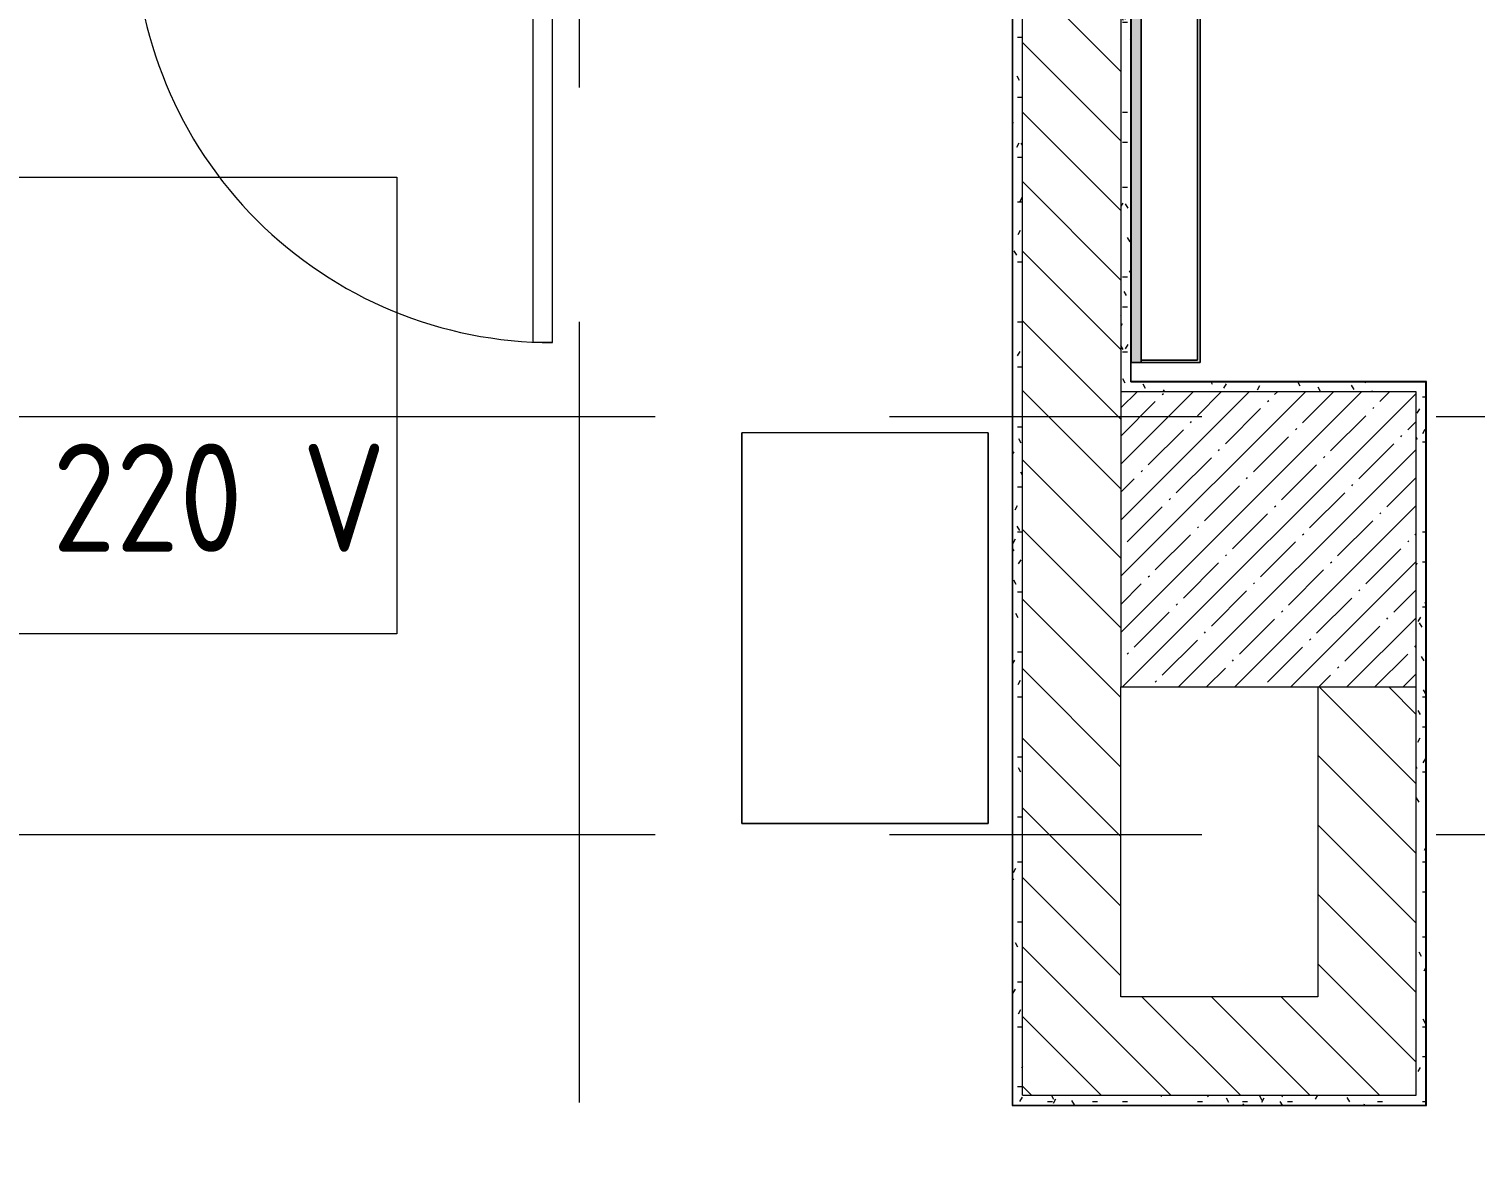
# Model space of a CAD drawing. Header units: millimetres. Extents: x -4185 to 186529, y -8553 to 29097.
# Drawn here: x 6891 to 9830, y 20652 to 22938 of the extents above; entities that cross this region are included whole.
import ezdxf

# ---------------------------------------------------------------- set-up
doc = ezdxf.new("R2010")
doc.units = ezdxf.units.MM
doc.linetypes.add('Осевая', pattern=[3175, 635, -476.25, 1587.5, -476.25])
for name, color, linetype, lineweight in [('A-DOOR', 7, 'Continuous', 9), ('A-DOOR-1', 7, 'Continuous', 13), ('A-DOOR-FRAM', 7, 'Continuous', 13), ('A-WALL', 7, 'Continuous', 9), ('E-ELEC-FIXT-IDEN', 7, 'Continuous', 9), ('I-WALL', 7, 'Continuous', 9), ('S-COLS', 7, 'Continuous', 9), ('Оси-2', 7, 'Осевая', 9)]:
    doc.layers.add(name, color=color, linetype=linetype, lineweight=lineweight)
for name, color, linetype, lineweight, true_color in [('A-WALL-1', 7, 'Continuous', 9, 0x3c3c3c), ('A-WALL-FNSH-1', 7, 'Continuous', 9, 0x3c3c3c), ('I-FURN-1', 7, 'Continuous', 9, 0xf0f0f0)]:
    doc.layers.add(name, color=color, linetype=linetype, lineweight=lineweight, true_color=true_color)
doc.layers.add('I-FURN-3', color=7, linetype='Continuous', lineweight=9, transparency=1)
doc.styles.add('GOST Common', font='GOST_Common.ttf', dxfattribs={"width": 0.9, "height": 220})
pattern_1 = [(135, (0, 0), (-70.71068, -70.71068), [])]
pattern_2 = [(0, (0, 0), (121.92, 30.48), [10.058, -81.382, 10.058, -81.382, -487.68]), (0, (0, 0), (121.92, 30.48), [-182.88, 10.058, -172.822, 10.058, -81.382, -213.36]), (0, (0, 0), (121.92, 30.48), [-457.2, 10.058, -50.902, 10.058, -142.342]), (120, (45.72, 15.24), (-87.356454, 90.345817), [10.058, -81.382, 10.058, -81.382, -487.68]), (120, (45.72, 15.24), (-87.356454, 90.345817), [-182.88, 10.058, -172.822, 10.058, -81.382, -213.36]), (120, (45.72, 15.24), (-87.356454, 90.345817), [-457.2, 10.058, -50.902, 10.058, -142.342]), (240, (60.96, 76.2), (-34.563546, -120.825817), [10.058, -81.382, 10.058, -81.382, -487.68]), (240, (60.96, 76.2), (-34.563546, -120.825817), [-182.88, 10.058, -172.822, 10.058, -81.382, -213.36]), (240, (60.96, 76.2), (-34.563546, -120.825817), [-457.2, 10.058, -50.902, 10.058, -142.342])]

# ---------------------------------------------------------------- blocks, each defined once
blk = doc.blocks.new('110_Дверь_СКБ_1Ст_Внутренняя1 - Д-8т 950x2100h_СУ-31746493-План размещения напольных электротехнических лючков и розеток 1 этажа в осях 1-12')
at = {"layer": 'A-DOOR'}
blk.add_arc((-412.5, 40), 850, 360, 90, dxfattribs=at)
at = {"layer": 'A-DOOR-1'}
for p, q in [((-412.5, 890), (-372.5, 890)), ((-412.5, 890), (-412.5, 40)), ((-372.5, 40), (-372.5, 890)), ((-412.5, 40), (-372.5, 40))]:
    blk.add_line(p, q, dxfattribs=at)
at = {"layer": 'A-DOOR-FRAM'}
for p, q in [((-412.5, 40), (-462.5, 40)), ((-462.5, 40), (-462.5, -40)), ((-412.5, 40), (-412.5, 0)), ((487.5, 40), (437.5, 40)), ((437.5, 40), (437.5, 0)), ((487.5, 40), (487.5, -40)), ((-412.5, 0), (-402.5, 0)), ((-402.5, 0), (-402.5, -40)), ((427.5, 0), (437.5, 0)), ((427.5, 0), (427.5, -40)), ((-402.5, -40), (-462.5, -40)), ((487.5, -40), (427.5, -40))]:
    blk.add_line(p, q, dxfattribs=at)
blk = doc.blocks.new('BSC_Колонна _Прямоугольная - 600х600-23998051-План размещения напольных электротехнических лючков и розеток 1 этажа в осях 1-12')
at = {"layer": 'S-COLS'}
h = blk.add_hatch(dxfattribs=at)
h.set_pattern_fill('FP_74', color=256, style=0, pattern_type=2)
h.set_pattern_definition([(45, (-9410, -21900), (-57.02463, 57.02463), []), (45, (-9352.975, -21900), (-57.02463, 57.02463), [100.806, -20.161, 3.353, -16.808])])
h.paths.add_polyline_path([(300, -300), (300, 300), (-300, 300), (-300, -300)])
for p, q in [((300, 300), (-300, 300)), ((-300, 300), (-300, -300)), ((300, -300), (300, 300)), ((-300, -300), (300, -300))]:
    blk.add_line(p, q, dxfattribs=at)
blk = doc.blocks.new('Мебель_универсальная_привязка_от_угла - Куб_001-25582225-План размещения напольных электротехнических лючков и розеток 1 этажа в осях 1-12')
at = {"layer": 'I-FURN-1'}
for p, q in [((8340, 21322.5), (8340, 22116.5)), ((8340, 22116.5), (8340, 21322.5)), ((8840, 22116.5), (8340, 22116.5)), ((8840, 22116.5), (8340, 22116.5)), ((8840, 21322.5), (8840, 22116.5)), ((8840, 22116.5), (8840, 21322.5)), ((8340, 21322.5), (8840, 21322.5)), ((8840, 21322.5), (8340, 21322.5))]:
    blk.add_line(p, q, dxfattribs=at)
blk = doc.blocks.new('Бизиборд лего 2 - бизиборд 1_21б-32005728-План размещения напольных электротехнических лючков и розеток 1 этажа в осях 1-12')
at = {"layer": 'I-FURN-3'}
blk.add_hatch(color=256, dxfattribs=at).paths.add_polyline_path([(1000, 20), (-1000, 20), (-1000, 0), (1000, 0)])
at = {"layer": 'I-FURN-1'}
for p, q in [((1000, 140), (-1000, 140)), ((-1000, 140), (-1000, 20)), ((-1000, 20), (-1000, 140)), ((-1000, 140), (1000, 140)), ((1000, 140), (-1000, 140)), ((-1000, 140), (-1000, 20)), ((-1000, 20), (-1000, 140)), ((-1000, 140), (1000, 140)), ((-995, 20), (-995, 135)), ((-995, 135), (995, 135)), ((995, 135), (-995, 135)), ((-995, 135), (-995, 20)), ((995, 135), (995, 20)), ((995, 20), (995, 135)), ((1000, 20), (1000, 140)), ((1000, 140), (1000, 20)), ((1000, 20), (1000, 140)), ((1000, 140), (1000, 20)), ((-1000, 20), (-995, 20)), ((-995, 20), (-1000, 20)), ((-1000, 20), (-995, 20)), ((-995, 20), (-1000, 20)), ((1000, 20), (-1000, 20)), ((-1000, 20), (-1000, 0)), ((-1000, 0), (-1000, 20)), ((-1000, 20), (-995, 20)), ((-1000, 0), (1000, 0)), ((1000, 0), (-1000, 0)), ((-995, 20), (995, 20)), ((995, 20), (-995, 20)), ((-995, 20), (995, 20)), ((995, 20), (1000, 20)), ((1000, 20), (995, 20)), ((995, 20), (1000, 20)), ((1000, 20), (995, 20)), ((995, 20), (1000, 20)), ((1000, 0), (1000, 20)), ((1000, 20), (1000, 0))]:
    blk.add_line(p, q, dxfattribs=at)

msp = doc.modelspace()

# ---------------------------------------------------------------- hatches: boundary and pattern name
at = {"layer": 'I-WALL'}
h = msp.add_hatch(dxfattribs=at)
h.set_pattern_fill('FP_84', color=256, style=0, pattern_type=2)
h.set_pattern_definition(pattern_2)
h.paths.add_polyline_path([(9110, 22200), (9130, 22200), (9130, 24300), (9110, 24299), (9110, 22221)])
h = msp.add_hatch(dxfattribs=at)
h.set_pattern_fill('FP_84', color=256, style=0, pattern_type=2)
h.set_pattern_definition(pattern_2)
h.paths.add_polyline_path([(8890, 20750), (8910, 20750), (8910, 23130), (8890, 23130), (8890, 20770)])
h = msp.add_hatch(dxfattribs=at)
h.set_pattern_fill('FP_18', color=256, style=0, pattern_type=2)
h.set_pattern_definition(pattern_1)
h.paths.add_polyline_path([(9001.2, 20970), (9110, 20970), (9110, 23150), (8910, 23150), (8910, 20970)])
h = msp.add_hatch(dxfattribs=at)
h.set_pattern_fill('FP_84', color=256, style=0, pattern_type=2)
h.set_pattern_definition(pattern_2)
h.paths.add_polyline_path([(9271, 22200), (9710, 22200), (9709.7, 22220), (9130, 22220), (9131, 22200), (9151, 22200)])
h = msp.add_hatch(dxfattribs=at)
h.set_pattern_fill('FP_84', color=256, style=0, pattern_type=2)
h.set_pattern_definition(pattern_2)
h.paths.add_polyline_path([(9730, 20770), (9730, 22220), (9710, 22220), (9710, 20770)])
h = msp.add_hatch(dxfattribs=at)
h.set_pattern_fill('FP_18', color=256, style=0, pattern_type=2)
h.set_pattern_definition(pattern_1)
h.paths.add_polyline_path([(9510, 20970), (9710, 20970), (9710, 21600), (9510, 21600), (9510, 21011.8)])
h = msp.add_hatch(dxfattribs=at)
h.set_pattern_fill('FP_18', color=256, style=0, pattern_type=2)
h.set_pattern_definition(pattern_1)
h.paths.add_polyline_path([(9110, 20770), (9710, 20770), (9710, 20970), (8910, 20970), (8910, 20770), (9001.2, 20770)])
h = msp.add_hatch(dxfattribs=at)
h.set_pattern_fill('FP_84', color=256, style=0, pattern_type=2)
h.set_pattern_definition(pattern_2)
h.paths.add_polyline_path([(9730, 20750), (9730, 20770), (8910, 20770), (8910, 20750), (9710, 20750)])

# ---------------------------------------------------------------- linework, layer by layer
at = {"layer": 'A-WALL'}
for p, q in [((9110, 24320), (9110, 22200)), ((9130, 22220), (9130, 24299)), ((8890, 23130), (8890, 20750)), ((9130, 22220), (9710, 22220))]:
    msp.add_line(p, q, dxfattribs=at)
at = {"layer": 'A-WALL-1'}
for p, q in [((8910, 20770), (8910, 24520)), ((9730, 20750), (9730, 22220)), ((9110, 20970), (9110, 21600)), ((9510, 21600), (9510, 20970)), ((9710, 20770), (9710, 21600)), ((9510, 20970), (9110, 20970)), ((8890, 20750), (9730, 20750)), ((8910, 20770), (9710, 20770))]:
    msp.add_line(p, q, dxfattribs=at)
at = {"layer": 'A-WALL-FNSH-1'}
for p, q in [((9131, 22220), (9131, 24259.5)), ((8889, 23119), (8889, 20749)), ((9731, 22221), (9130, 22221)), ((9710, 22220), (9730, 22220)), ((9731, 20749), (9731, 22221)), ((8889, 20749), (9731, 20749))]:
    msp.add_line(p, q, dxfattribs=at)
at = {"layer": 'E-ELEC-FIXT-IDEN', "flags": 128}
msp.add_lwpolyline([(5462.1, 22636.1), (7638.5, 22636.1), (7638.5, 21708.1), (5462.1, 21708.1)], close=True, dxfattribs=at)
at = {"layer": 'Оси-2'}
for p, q in [((8010, 593.7), (8010, 24898.1)), ((-885.2, 22150), (36057, 22150)), ((-885.2, 21300), (36057, 21300))]:
    msp.add_line(p, q, dxfattribs=at)

# ---------------------------------------------------------------- block references
at = {"layer": 'A-DOOR', "rotation": 180}
msp.add_blockref('110_Дверь_СКБ_1Ст_Внутренняя1 - Д-8т 950x2100h_СУ-31746493-План размещения напольных электротехнических лючков и розеток 1 этажа в осях 1-12', (7542.5, 23190), dxfattribs=at)
at = {"layer": 'I-FURN-1', "rotation": 270.0000000000001}
msp.add_blockref('Бизиборд лего 2 - бизиборд 1_21б-32005728-План размещения напольных электротехнических лючков и розеток 1 этажа в осях 1-12', (9131, 23259.5), dxfattribs=at)
at = {"layer": 'I-FURN-1'}
msp.add_blockref('Мебель_универсальная_привязка_от_угла - Куб_001-25582225-План размещения напольных электротехнических лючков и розеток 1 этажа в осях 1-12', (0, 0), dxfattribs=at)
at = {"layer": 'S-COLS'}
msp.add_blockref('BSC_Колонна _Прямоугольная - 600х600-23998051-План размещения напольных электротехнических лючков и розеток 1 этажа в осях 1-12', (9410, 21900), dxfattribs=at)

# ---------------------------------------------------------------- texts
at = {"layer": 'E-ELEC-FIXT-IDEN', "insert": (6818.2, 22094.7), "char_height": 220, "width": 865.822, "attachment_point": 1, "style": 'GOST Common'}
msp.add_mtext(' 220 V', dxfattribs=at)

doc.saveas('drawing.dxf')
